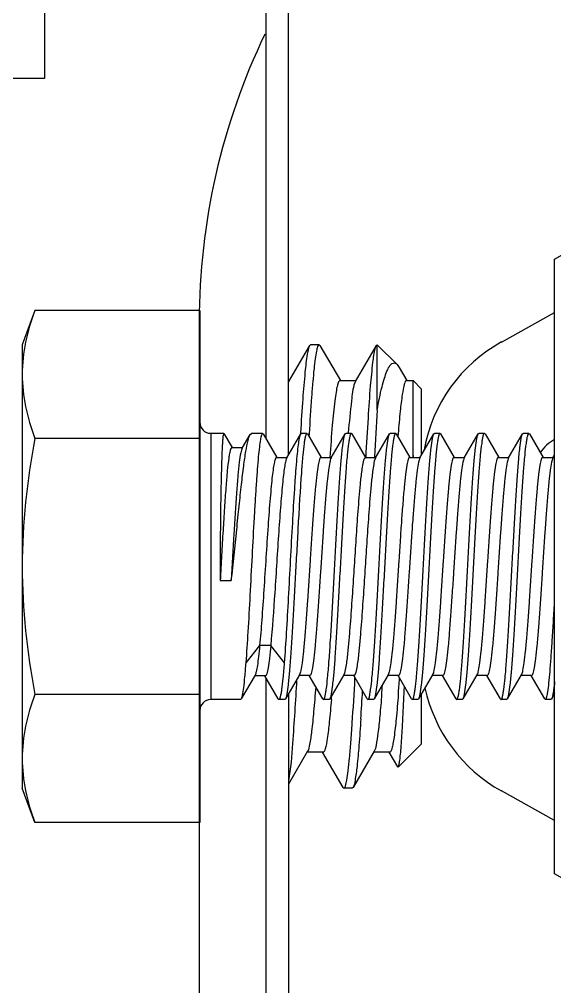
# Model space of a CAD drawing. Extents: x 1247970 to 1725648, y 860327 to 1277876.
# Drawn here: x 1334955.8 to 1335017.2, y 1196593.6 to 1196704.6 of the extents above; entities that cross this region are included whole.
import ezdxf

# ---------------------------------------------------------------- set-up
doc = ezdxf.new("R2010")
doc.units = 0
doc.header["$LTSCALE"] = 1000
doc.header["$MEASUREMENT"] = 0
doc.layers.get('0').update_dxf_attribs({"color": 254})
doc.layers.add('TK', color=4, linetype='Continuous')

# ---------------------------------------------------------------- blocks, each defined once
blk = doc.blocks.new('A$C63786A89')
at = {"linetype": 'Continuous'}
for p, q in [((1967.06, 4012.66), (1967.06, 4087.14)), ((1969.61, 4010.84), (1969.61, 4084.6)), ((2000.15, 4033.33), (2061.23, 4068.6)), ((1941.61, 4066.78), (1941.61, 4054.06)), ((1941.61, 4054.06), (1926.34, 4054.06)), ((2000.15, 3962.79), (2000.15, 4033.33)), ((1940.5, 4027.45), (1939.06, 4023.51)), ((1959.43, 4027.45), (1940.5, 4027.45)), ((1959.43, 4027.45), (1959.43, 3968.67)), ((1994.06, 4023.82), (2000.15, 4027.2)), ((1959.37, 4026.08), (1959.37, 3927.5)), ((1939.06, 4023.51), (1939.06, 3972.61)), ((1969.65, 4019.29), (1972.05, 4023.43)), ((1972.05, 4023.43), (1972.15, 4023.51)), ((1973.11, 4023.51), (1972.15, 4023.51)), ((1973.11, 4023.51), (1972.15, 4023.51)), ((1973.11, 4023.51), (1973.09, 4023.51)), ((1973.21, 4023.43), (1973.11, 4023.51)), ((1973.21, 4023.43), (1975.56, 4019.39)), ((1977.29, 4019.29), (1979.69, 4023.43)), ((1979.69, 4023.43), (1979.79, 4023.51)), ((1979.79, 4016.04), (1979.79, 4023.51)), ((1982.06, 4021.24), (1979.79, 4023.51)), ((1982.06, 4021.24), (1982.32, 4020.88)), ((1982.32, 4020.88), (1983.18, 4019.42)), ((1969.61, 4019.39), (1969.71, 4019.39)), ((1969.65, 4019.29), (1969.61, 4019.2)), ((1975.5, 4019.39), (1977.35, 4019.39)), ((1983.13, 4019.39), (1983.91, 4019.39)), ((1983.18, 4019.42), (1983.19, 4019.39)), ((1983.91, 4010.79), (1983.91, 4019.39)), ((1984.88, 4018.42), (1983.91, 4019.39)), ((1984.88, 4010.84), (1984.88, 4018.42)), ((1959.43, 4012.76), (1940.5, 4012.76)), ((1962.18, 4013.33), (1960.7, 4013.33)), ((1962.18, 4013.33), (1960.7, 4013.33)), ((1960.7, 4013.33), (1960.7, 3982.79)), ((1962.2, 4013.31), (1962.18, 4013.33)), ((1962.2, 4013.31), (1963.14, 4011.7)), ((1964.29, 4011.63), (1965.2, 4013.19)), ((1965.2, 4013.19), (1965.36, 4013.33)), ((1966.64, 4013.33), (1965.36, 4013.33)), ((1966.64, 4013.33), (1965.36, 4013.33)), ((1966.71, 4013.27), (1966.64, 4013.33)), ((1966.71, 4013.27), (1968.27, 4010.58)), ((1969.41, 4010.51), (1971.01, 4013.27)), ((1971.01, 4013.27), (1971.09, 4013.33)), ((1971.02, 4013.28), (1971.03, 4013.34)), ((1971.03, 4013.34), (1971.03, 4013.41)), ((1971.73, 4013.33), (1971.09, 4013.33)), ((1971.73, 4013.33), (1971.09, 4013.33)), ((1971.8, 4013.27), (1971.73, 4013.33)), ((1971.8, 4013.27), (1973.36, 4010.58)), ((1971.98, 4013.27), (1971.96, 4013.02)), ((1974.5, 4010.51), (1976.1, 4013.27)), ((1976.1, 4013.27), (1976.18, 4013.33)), ((1976.82, 4013.33), (1976.18, 4013.33)), ((1976.82, 4013.33), (1976.18, 4013.33)), ((1976.47, 4013.38), (1976.47, 4013.33)), ((1976.89, 4013.27), (1976.82, 4013.33)), ((1976.89, 4013.27), (1978.45, 4010.58)), ((1979.59, 4010.51), (1981.19, 4013.27)), ((1981.19, 4013.27), (1981.27, 4013.33)), ((1981.91, 4013.33), (1981.27, 4013.33)), ((1981.91, 4013.33), (1981.27, 4013.33)), ((1981.98, 4013.27), (1981.91, 4013.33)), ((1981.98, 4013.27), (1983.54, 4010.58)), ((1982.19, 4013.31), (1982.17, 4013)), ((1984.68, 4010.51), (1986.28, 4013.27)), ((1986.28, 4013.27), (1986.36, 4013.33)), ((1987, 4013.33), (1986.36, 4013.33)), ((1987, 4013.33), (1986.36, 4013.33)), ((1987.07, 4013.27), (1987, 4013.33)), ((1987.07, 4013.27), (1988.63, 4010.58)), ((1989.77, 4010.51), (1991.38, 4013.27)), ((1991.38, 4013.27), (1991.45, 4013.33)), ((1992.09, 4013.33), (1991.45, 4013.33)), ((1992.09, 4013.33), (1991.45, 4013.33)), ((1992.16, 4013.27), (1992.09, 4013.33)), ((1992.16, 4013.27), (1993.73, 4010.58)), ((1994.86, 4010.51), (1996.47, 4013.27)), ((1996.47, 4013.27), (1996.54, 4013.33)), ((1997.18, 4013.33), (1996.54, 4013.33)), ((1997.18, 4013.33), (1996.54, 4013.33)), ((1997.25, 4013.27), (1997.18, 4013.33)), ((1997.25, 4013.27), (1998.82, 4010.58)), ((1963.1, 4011.7), (1964.33, 4011.7)), ((1968.23, 4010.58), (1969.46, 4010.58)), ((1973.32, 4010.58), (1974.55, 4010.58)), ((1978.41, 4010.58), (1979.64, 4010.58)), ((1978.5, 4010.55), (1978.51, 4010.62)), ((1979.46, 4010.64), (1979.46, 4010.56)), ((1983.5, 4010.58), (1984.73, 4010.58)), ((1983.91, 4010.79), (1983.9, 4010.6)), ((1983.9, 4010.58), (1983.91, 4010.79)), ((1988.59, 4010.58), (1989.82, 4010.58)), ((1993.68, 4010.58), (1994.91, 4010.58)), ((1998.77, 4010.58), (2000, 4010.58)), ((1999.95, 4010.51), (2000.15, 4010.84)), ((1961.78, 3996.44), (1963.05, 3996.44)), ((1966.3, 3988.99), (1964.71, 3987)), ((1967.57, 3988.99), (1966.3, 3988.99)), ((1969.16, 3987), (1967.57, 3988.99)), ((1965.77, 3985.58), (1964.18, 3982.85)), ((1966.95, 3985.5), (1965.72, 3985.5)), ((1968.44, 3982.87), (1966.9, 3985.5)), ((1967.06, 3936.98), (1967.06, 3985.23)), ((1970.86, 3985.62), (1969.25, 3982.85)), ((1972.05, 3985.54), (1970.82, 3985.54)), ((1973.56, 3982.85), (1972, 3985.54)), ((1975.95, 3985.62), (1974.34, 3982.85)), ((1977.14, 3985.54), (1975.91, 3985.54)), ((1978.65, 3982.85), (1977.09, 3985.54)), ((1981.04, 3985.62), (1979.43, 3982.85)), ((1982.23, 3985.54), (1981, 3985.54)), ((1983.74, 3982.85), (1982.18, 3985.54)), ((1986.13, 3985.62), (1984.53, 3982.85)), ((1987.32, 3985.54), (1986.09, 3985.54)), ((1988.83, 3982.85), (1987.27, 3985.54)), ((1991.22, 3985.62), (1989.62, 3982.85)), ((1992.41, 3985.54), (1991.18, 3985.54)), ((1993.92, 3982.85), (1992.36, 3985.54)), ((1996.32, 3985.62), (1994.71, 3982.85)), ((1997.5, 3985.54), (1996.27, 3985.54)), ((1999.01, 3982.85), (1997.45, 3985.54)), ((1959.43, 3983.37), (1940.5, 3983.37)), ((1964.11, 3982.79), (1960.7, 3982.79)), ((1964.11, 3982.79), (1960.7, 3982.79)), ((1964.18, 3982.85), (1964.11, 3982.79)), ((1968.44, 3982.87), (1968.52, 3982.79)), ((1969.18, 3982.79), (1968.52, 3982.79)), ((1969.18, 3982.79), (1968.52, 3982.79)), ((1969.25, 3982.85), (1969.18, 3982.79)), ((1969.61, 3983.46), (1969.61, 3911.53)), ((1973.56, 3982.85), (1973.63, 3982.79)), ((1974.27, 3982.79), (1973.63, 3982.79)), ((1974.27, 3982.79), (1973.63, 3982.79)), ((1974.34, 3982.85), (1974.27, 3982.79)), ((1978.65, 3982.85), (1978.72, 3982.79)), ((1979.36, 3982.79), (1978.72, 3982.79)), ((1979.36, 3982.79), (1978.72, 3982.79)), ((1979.43, 3982.85), (1979.36, 3982.79)), ((1983.74, 3982.85), (1983.81, 3982.79)), ((1984.45, 3982.79), (1983.81, 3982.79)), ((1984.45, 3982.79), (1983.81, 3982.79)), ((1984.53, 3982.85), (1984.45, 3982.79)), ((1984.88, 3977.7), (1984.88, 3983.46)), ((1988.83, 3982.85), (1988.89, 3982.79)), ((1988.89, 3982.79), (1988.9, 3982.79)), ((1989.54, 3982.79), (1988.9, 3982.79)), ((1989.54, 3982.79), (1988.9, 3982.79)), ((1989.62, 3982.85), (1989.54, 3982.79)), ((1993.92, 3982.85), (1993.99, 3982.79)), ((1994.63, 3982.79), (1993.99, 3982.79)), ((1994.63, 3982.79), (1993.99, 3982.79)), ((1994.71, 3982.85), (1994.63, 3982.79)), ((1999.01, 3982.85), (1999.08, 3982.79)), ((1999.72, 3982.79), (1999.08, 3982.79)), ((1999.72, 3982.79), (1999.08, 3982.79)), ((1999.8, 3982.85), (1999.72, 3982.79)), ((2000.15, 3983.46), (1999.8, 3982.85)), ((1984.88, 3977.7), (1982.21, 3975.03)), ((1971.8, 3976.84), (1969.61, 3973.07)), ((1973.59, 3976.73), (1971.74, 3976.73)), ((1975.87, 3972.7), (1973.53, 3976.73)), ((1979.43, 3976.84), (1977.03, 3972.7)), ((1981.22, 3976.73), (1979.37, 3976.73)), ((1982.14, 3975.06), (1981.16, 3976.73)), ((1982.14, 3975.06), (1982.21, 3975.03)), ((1940.5, 3968.67), (1939.06, 3972.61)), ((1975.87, 3972.7), (1975.97, 3972.61)), ((1976.93, 3972.61), (1975.97, 3972.61)), ((1976.93, 3972.61), (1975.97, 3972.61)), ((1975.97, 3972.61), (1975.98, 3972.61)), ((1977.03, 3972.7), (1976.93, 3972.61)), ((2000.15, 3968.92), (1994.06, 3972.3)), ((1959.43, 3968.67), (1940.5, 3968.67)), ((2061.23, 3927.53), (2000.15, 3962.79))]:
    blk.add_line(p, q, dxfattribs=at)
for centre, radius, start, end in [((2035.77, 4026.08), 76.4, 154.351, 180), ((2002.69, 4008.24), 17.82, 119, 169.6549), ((2385.92, 3988.89), 407.04, 176.1755, 176.9362), ((1960.7, 4014.61), 1.27, 180, 270), ((1966.64, 4013.29), 0.0434, 90.0331, 100.3601), ((1971.73, 4013.29), 0.0435, 90.0373, 100.7759), ((1976.82, 4013.29), 0.0435, 90.0386, 100.9047), ((1981.91, 4013.29), 0.0435, 90.037, 100.7443), ((1987, 4013.29), 0.0435, 90.0386, 100.9011), ((1992.09, 4013.29), 0.0435, 90.0368, 100.7312), ((1997.18, 4013.29), 0.0435, 90.0385, 100.8952), ((2002.69, 4008.24), 5.09, 120.1102, 145.6732), ((1724.5, 4003.55), 258.5, 355.5272, 355.9302), ((1554.43, 4008.15), 424.38, 356.2732, 356.7079), ((1743.77, 4001.94), 237.26, 355.5183, 355.7679), ((1472.85, 4006), 510.52, 357.3791, 357.5578), ((2002.69, 3987.88), 17.82, 192.1061, 241), ((1960.7, 3981.52), 1.27, 90, 180), ((1968.52, 3982.84), 0.0493, 270.0053, 275.8146), ((1973.63, 3982.83), 0.0435, 270.0396, 280.9957), ((1785.58, 3998.21), 189.57, 355.3344, 355.4613), ((1978.72, 3982.83), 0.0435, 270.0406, 281.0887), ((1983.81, 3982.83), 0.0435, 270.0397, 281.0086), ((1993.99, 3982.83), 0.0435, 270.0398, 281.0109), ((1999.08, 3982.83), 0.0435, 270.0399, 281.0259)]:
    blk.add_arc(centre, radius, start, end, dxfattribs=at)
for points, knots in [([(1940.5, 4027.45), (1940.06, 4026.26), (1939.34, 4023.85), (1939.06, 4021.34), (1939.06, 4020.1)], [0, 0, 0, 0, 0.506411, 1, 1, 1, 1]), ([(1971.03, 4013.41), (1971.11, 4014.71), (1971.25, 4017.03), (1971.5, 4020.03), (1971.7, 4021.96), (1971.9, 4022.98), (1971.99, 4023.32), (1972.05, 4023.43)], [0, 0, 0, 0, 0.387408, 0.691019, 0.897768, 0.962114, 1, 1, 1, 1]), ([(1973.09, 4023.51), (1973.01, 4023.49), (1972.91, 4023.19), (1972.79, 4022.69), (1972.66, 4021.81), (1972.52, 4020.65), (1972.38, 4019.18), (1972.19, 4016.69), (1972.06, 4014.69), (1971.98, 4013.27)], [0, 0, 0, 0, 0.023662, 0.077002, 0.161182, 0.275478, 0.418505, 0.588461, 1, 1, 1, 1]), ([(1978.51, 4010.62), (1978.59, 4012.12), (1978.75, 4014.84), (1978.99, 4018.46), (1979.25, 4021.12), (1979.43, 4022.56), (1979.56, 4023.08)], [0, 0, 0, 0, 0.35893, 0.653729, 0.87067, 1, 1, 1, 1]), ([(1979.56, 4023.08), (1979.57, 4023.12), (1979.61, 4023.24), (1979.64, 4023.35), (1979.69, 4023.43)], [0, 0, 0, 0, 0.313274, 1, 1, 1, 1]), ([(1979.79, 4016.04), (1979.95, 4016.92), (1980.19, 4018.14), (1980.59, 4019.61), (1980.86, 4020.4), (1981.13, 4020.97), (1981.41, 4021.34), (1981.79, 4021.47), (1981.98, 4021.32), (1982.06, 4021.24)], [0, 0, 0, 0, 0.427992, 0.594856, 0.7284, 0.828419, 0.897175, 0.945336, 1, 1, 1, 1]), ([(1939.06, 4020.1), (1939.06, 4018.87), (1939.34, 4016.36), (1940.06, 4013.95), (1940.5, 4012.76)], [0, 0, 0, 0, 0.493589, 1, 1, 1, 1]), ([(1975.5, 4019.39), (1975.43, 4019.39), (1975.3, 4019.14), (1975.19, 4018.73), (1975.04, 4017.98), (1974.84, 4016.49), (1974.6, 4013.99), (1974.44, 4011.84), (1974.35, 4010.62)], [0, 0, 0, 0, 0.023075, 0.075089, 0.158336, 0.272261, 0.586084, 1, 1, 1, 1]), ([(1977.2, 4019.09), (1976.98, 4018.45), (1976.77, 4016.52), (1976.57, 4014.62), (1976.47, 4013.38)], [0, 0, 0, 0, 0.353033, 1, 1, 1, 1]), ([(1983.13, 4019.39), (1983.08, 4019.39), (1982.97, 4019.23), (1982.82, 4018.73), (1982.61, 4017.56), (1982.4, 4015.68), (1982.26, 4014.17), (1982.19, 4013.31)], [0, 0, 0, 0, 0.024857, 0.076574, 0.270492, 0.581869, 1, 1, 1, 1]), ([(1962.18, 4013.33), (1962.15, 4013.32), (1962.13, 4013.16), (1962.08, 4012.93), (1962.05, 4012.49), (1962.01, 4011.92), (1961.97, 4011.19), (1961.94, 4010.32), (1961.91, 4009.32), (1961.87, 4007.74), (1961.82, 4005.54), (1961.79, 4002.67), (1961.77, 3999.6), (1961.77, 3997.5), (1961.78, 3996.44)], [0, 0, 0, 0, 0.006277, 0.021923, 0.047061, 0.081471, 0.124793, 0.17657, 0.236243, 0.303168, 0.455809, 0.627887, 0.811933, 1, 1, 1, 1]), ([(1962.18, 4013.33), (1962.18, 4013.33), (1962.18, 4013.33), (1962.18, 4013.33), (1962.18, 4013.33)], [0, 0, 0, 0, 0.495092, 1, 1, 1, 1]), ([(1963.05, 3996.44), (1963.27, 3998.38), (1963.56, 4001.23), (1963.94, 4004.91), (1964.2, 4007.36), (1964.45, 4009.46), (1964.68, 4011.15), (1964.92, 4012.34), (1965.08, 4012.99), (1965.2, 4013.19)], [0, 0, 0, 0, 0.346094, 0.50857, 0.65594, 0.782806, 0.884568, 0.957661, 1, 1, 1, 1]), ([(1966.63, 4013.33), (1966.6, 4013.33), (1966.55, 4013.26), (1966.46, 4013.03), (1966.36, 4012.52), (1966.25, 4011.69), (1966.13, 4010.55), (1966.02, 4009.15), (1965.9, 4007.5), (1965.78, 4005.64), (1965.62, 4002.88), (1965.42, 3999.23), (1965.19, 3994.86), (1964.97, 3990.77), (1964.8, 3988.18), (1964.71, 3987)], [0, 0, 0, 0, 0.003023, 0.008655, 0.02883, 0.060884, 0.10423, 0.157961, 0.220923, 0.291749, 0.368894, 0.535298, 0.705669, 0.865188, 1, 1, 1, 1]), ([(1969.16, 3987), (1969.25, 3988.14), (1969.41, 3990.62), (1969.63, 3994.56), (1969.85, 3998.78), (1970.08, 4002.94), (1970.27, 4006.21), (1970.43, 4008.55), (1970.54, 4010.01), (1970.65, 4011.22), (1970.76, 4012.16), (1970.87, 4012.81), (1970.95, 4013.16), (1971.01, 4013.27)], [0, 0, 0, 0, 0.130118, 0.283774, 0.448524, 0.611007, 0.75805, 0.821983, 0.877746, 0.924216, 0.960473, 0.985838, 1, 1, 1, 1]), ([(1971.72, 4013.33), (1971.68, 4013.32), (1971.61, 4013.21), (1971.55, 4012.99), (1971.47, 4012.63), (1971.36, 4011.9), (1971.23, 4010.68), (1971.09, 4008.89), (1970.94, 4006.71), (1970.79, 4004.22), (1970.64, 4001.51), (1970.49, 3998.67), (1970.33, 3995.82), (1970.18, 3993.04), (1970.03, 3990.44), (1969.88, 3988.12), (1969.73, 3986.15), (1969.59, 3984.62), (1969.46, 3983.63), (1969.35, 3983.1), (1969.29, 3982.92), (1969.25, 3982.85)], [0, 0, 0, 0, 0.003704, 0.011323, 0.023191, 0.03929, 0.083673, 0.142993, 0.215158, 0.297591, 0.387338, 0.481186, 0.575764, 0.667671, 0.753614, 0.830513, 0.895616, 0.946611, 0.98173, 0.992985, 1, 1, 1, 1]), ([(1973.64, 3982.79), (1973.68, 3982.8), (1973.75, 3982.92), (1973.81, 3983.13), (1973.88, 3983.5), (1973.99, 3984.22), (1974.12, 3985.44), (1974.27, 3987.23), (1974.42, 3989.41), (1974.57, 3991.9), (1974.72, 3994.61), (1974.87, 3997.45), (1975.02, 4000.31), (1975.18, 4003.08), (1975.33, 4005.68), (1975.48, 4008), (1975.62, 4009.97), (1975.77, 4011.5), (1975.9, 4012.49), (1976.01, 4013.03), (1976.07, 4013.21), (1976.1, 4013.27)], [0, 0, 0, 0, 0.003711, 0.011336, 0.02321, 0.039312, 0.083698, 0.143015, 0.215173, 0.297594, 0.387327, 0.481159, 0.575721, 0.667617, 0.753551, 0.830448, 0.895556, 0.946563, 0.981704, 0.992971, 1, 1, 1, 1]), ([(1976.81, 4013.33), (1976.77, 4013.32), (1976.7, 4013.21), (1976.64, 4012.99), (1976.56, 4012.63), (1976.46, 4011.9), (1976.32, 4010.68), (1976.18, 4008.89), (1976.03, 4006.71), (1975.88, 4004.22), (1975.73, 4001.51), (1975.58, 3998.67), (1975.42, 3995.82), (1975.27, 3993.04), (1975.12, 3990.44), (1974.97, 3988.12), (1974.83, 3986.15), (1974.68, 3984.62), (1974.55, 3983.63), (1974.44, 3983.1), (1974.38, 3982.92), (1974.34, 3982.85)], [0, 0, 0, 0, 0.003708, 0.011332, 0.023206, 0.03931, 0.083702, 0.143027, 0.215196, 0.297632, 0.387379, 0.481219, 0.575788, 0.66769, 0.753628, 0.830521, 0.895618, 0.946611, 0.98173, 0.992985, 1, 1, 1, 1]), ([(1978.73, 3982.79), (1978.77, 3982.8), (1978.84, 3982.92), (1978.9, 3983.13), (1978.97, 3983.5), (1979.08, 3984.22), (1979.21, 3985.44), (1979.36, 3987.23), (1979.51, 3989.41), (1979.66, 3991.9), (1979.81, 3994.61), (1979.96, 3997.45), (1980.11, 4000.31), (1980.27, 4003.08), (1980.42, 4005.68), (1980.57, 4008), (1980.71, 4009.97), (1980.86, 4011.5), (1980.99, 4012.49), (1981.1, 4013.03), (1981.16, 4013.21), (1981.19, 4013.27)], [0, 0, 0, 0, 0.003714, 0.011343, 0.023221, 0.039327, 0.08372, 0.14304, 0.215198, 0.297619, 0.387351, 0.481178, 0.575732, 0.667622, 0.753555, 0.83045, 0.895556, 0.946562, 0.981703, 0.992971, 1, 1, 1, 1]), ([(1981.9, 4013.33), (1981.86, 4013.32), (1981.79, 4013.21), (1981.73, 4012.99), (1981.66, 4012.63), (1981.55, 4011.9), (1981.42, 4010.68), (1981.27, 4008.89), (1981.12, 4006.71), (1980.97, 4004.22), (1980.82, 4001.51), (1980.67, 3998.68), (1980.51, 3995.82), (1980.36, 3993.04), (1980.21, 3990.44), (1980.06, 3988.12), (1979.92, 3986.15), (1979.77, 3984.62), (1979.64, 3983.63), (1979.53, 3983.1), (1979.47, 3982.92), (1979.43, 3982.85)], [0, 0, 0, 0, 0.003703, 0.011321, 0.023188, 0.039286, 0.083667, 0.142986, 0.21515, 0.297581, 0.387329, 0.481177, 0.575755, 0.667664, 0.753609, 0.83051, 0.895615, 0.94661, 0.98173, 0.992984, 1, 1, 1, 1]), ([(1983.82, 3982.79), (1983.86, 3982.8), (1983.93, 3982.92), (1983.99, 3983.13), (1984.06, 3983.5), (1984.17, 3984.22), (1984.3, 3985.44), (1984.45, 3987.23), (1984.6, 3989.41), (1984.75, 3991.9), (1984.9, 3994.61), (1985.05, 3997.45), (1985.21, 4000.31), (1985.36, 4003.08), (1985.51, 4005.68), (1985.66, 4008), (1985.8, 4009.97), (1985.95, 4011.5), (1986.08, 4012.49), (1986.19, 4013.03), (1986.25, 4013.21), (1986.28, 4013.27)], [0, 0, 0, 0, 0.003711, 0.011337, 0.023212, 0.039314, 0.0837, 0.143018, 0.215176, 0.297599, 0.387332, 0.481164, 0.575726, 0.667621, 0.753554, 0.830449, 0.895556, 0.946563, 0.981704, 0.992971, 1, 1, 1, 1]), ([(1986.99, 4013.33), (1986.95, 4013.32), (1986.88, 4013.21), (1986.82, 4012.99), (1986.75, 4012.63), (1986.64, 4011.9), (1986.51, 4010.68), (1986.36, 4008.89), (1986.21, 4006.71), (1986.06, 4004.22), (1985.91, 4001.51), (1985.76, 3998.67), (1985.61, 3995.82), (1985.45, 3993.04), (1985.3, 3990.44), (1985.15, 3988.12), (1985.01, 3986.15), (1984.86, 3984.62), (1984.73, 3983.63), (1984.62, 3983.1), (1984.56, 3982.92), (1984.53, 3982.85)], [0, 0, 0, 0, 0.003708, 0.011332, 0.023206, 0.039309, 0.083701, 0.143026, 0.215196, 0.297631, 0.387378, 0.481219, 0.575788, 0.66769, 0.753628, 0.830521, 0.895618, 0.94661, 0.98173, 0.992985, 1, 1, 1, 1]), ([(1988.9, 3982.79), (1988.94, 3982.79), (1989.01, 3982.9), (1989.07, 3983.1), (1989.15, 3983.46), (1989.26, 3984.17), (1989.39, 3985.37), (1989.54, 3987.15), (1989.69, 3989.32), (1989.84, 3991.81), (1989.99, 3994.53), (1990.14, 3997.37), (1990.29, 4000.24), (1990.44, 4003.03), (1990.59, 4005.64), (1990.75, 4007.97), (1990.89, 4009.95), (1991.04, 4011.49), (1991.17, 4012.49), (1991.28, 4013.02), (1991.34, 4013.21), (1991.38, 4013.27)], [0, 0, 0, 0, 0.003386, 0.010605, 0.022094, 0.037845, 0.081651, 0.140562, 0.21249, 0.294853, 0.384679, 0.47873, 0.573605, 0.66588, 0.752224, 0.829521, 0.894986, 0.946281, 0.981617, 0.992941, 1, 1, 1, 1]), ([(1992.08, 4013.33), (1992.04, 4013.32), (1991.97, 4013.21), (1991.91, 4012.99), (1991.84, 4012.63), (1991.73, 4011.9), (1991.6, 4010.68), (1991.45, 4008.89), (1991.3, 4006.71), (1991.15, 4004.22), (1991, 4001.51), (1990.85, 3998.68), (1990.7, 3995.82), (1990.54, 3993.04), (1990.39, 3990.44), (1990.24, 3988.12), (1990.1, 3986.15), (1989.95, 3984.62), (1989.82, 3983.63), (1989.71, 3983.1), (1989.65, 3982.92), (1989.62, 3982.85)], [0, 0, 0, 0, 0.003703, 0.01132, 0.023187, 0.039284, 0.083664, 0.142983, 0.215146, 0.297577, 0.387325, 0.481173, 0.575752, 0.667661, 0.753607, 0.830509, 0.895614, 0.946609, 0.98173, 0.992984, 1, 1, 1, 1]), ([(1994, 3982.79), (1994.04, 3982.8), (1994.11, 3982.92), (1994.17, 3983.13), (1994.25, 3983.5), (1994.36, 3984.22), (1994.49, 3985.44), (1994.63, 3987.23), (1994.78, 3989.41), (1994.93, 3991.9), (1995.08, 3994.61), (1995.23, 3997.45), (1995.39, 4000.31), (1995.54, 4003.08), (1995.69, 4005.68), (1995.84, 4008), (1995.99, 4009.97), (1996.13, 4011.5), (1996.26, 4012.49), (1996.37, 4013.03), (1996.43, 4013.21), (1996.47, 4013.27)], [0, 0, 0, 0, 0.003711, 0.011337, 0.023212, 0.039315, 0.083701, 0.143019, 0.215177, 0.2976, 0.387333, 0.481165, 0.575727, 0.667621, 0.753554, 0.830449, 0.895556, 0.946563, 0.981704, 0.992971, 1, 1, 1, 1]), ([(1997.17, 4013.33), (1997.13, 4013.32), (1997.07, 4013.21), (1997, 4012.99), (1996.93, 4012.63), (1996.82, 4011.9), (1996.69, 4010.68), (1996.54, 4008.89), (1996.39, 4006.71), (1996.24, 4004.22), (1996.09, 4001.51), (1995.94, 3998.67), (1995.79, 3995.82), (1995.63, 3993.04), (1995.48, 3990.44), (1995.33, 3988.12), (1995.19, 3986.15), (1995.04, 3984.62), (1994.91, 3983.63), (1994.8, 3983.1), (1994.74, 3982.92), (1994.71, 3982.85)], [0, 0, 0, 0, 0.003708, 0.011331, 0.023205, 0.039308, 0.083699, 0.143025, 0.215195, 0.297631, 0.387378, 0.481219, 0.575789, 0.667691, 0.753629, 0.830521, 0.895618, 0.946611, 0.981731, 0.992985, 1, 1, 1, 1]), ([(1963.1, 4011.7), (1963.06, 4011.7), (1962.98, 4011.58), (1962.91, 4011.35), (1962.83, 4010.97), (1962.71, 4010.19), (1962.56, 4008.89), (1962.41, 4006.99), (1962.25, 4004.7), (1962.09, 4002.11), (1961.93, 3999.33), (1961.83, 3997.42), (1961.78, 3996.44)], [0, 0, 0, 0, 0.007534, 0.023454, 0.048663, 0.083048, 0.177833, 0.303692, 0.455223, 0.626216, 0.810017, 1, 1, 1, 1]), ([(1964.29, 4011.63), (1964.25, 4011.56), (1964.19, 4011.38), (1964.07, 4010.85), (1963.94, 4009.88), (1963.79, 4008.38), (1963.64, 4006.49), (1963.49, 4004.26), (1963.29, 4000.88), (1963.15, 3998.25), (1963.05, 3996.44)], [0, 0, 0, 0, 0.014497, 0.037247, 0.107063, 0.207049, 0.333333, 0.481179, 0.645288, 1, 1, 1, 1]), ([(1968.23, 4010.58), (1968.17, 4010.58), (1968.06, 4010.34), (1967.97, 4009.97), (1967.85, 4009.27), (1967.73, 4008.36), (1967.62, 4007.21), (1967.45, 4005.3), (1967.25, 4002.57), (1967.02, 3999.06), (1966.79, 3995.47), (1966.56, 3992.1), (1966.39, 3989.96), (1966.3, 3988.99)], [0, 0, 0, 0, 0.008447, 0.028211, 0.059849, 0.102845, 0.156318, 0.219121, 0.36706, 0.533759, 0.704628, 0.864703, 1, 1, 1, 1]), ([(1969.41, 4010.51), (1969.35, 4010.41), (1969.27, 4010.11), (1969.16, 4009.55), (1969.05, 4008.75), (1968.89, 4007.28), (1968.7, 4005.03), (1968.48, 4001.95), (1968.26, 3998.56), (1967.98, 3994.2), (1967.76, 3991.01), (1967.57, 3988.99)], [0, 0, 0, 0, 0.015824, 0.042527, 0.079816, 0.127025, 0.247356, 0.394063, 0.555499, 0.718817, 1, 1, 1, 1]), ([(1973.32, 4010.58), (1973.29, 4010.58), (1973.21, 4010.5), (1973.11, 4010.21), (1972.98, 4009.56), (1972.84, 4008.49), (1972.69, 4007.05), (1972.54, 4005.29), (1972.39, 4003.27), (1972.24, 4001.06), (1972.04, 3997.98), (1971.84, 3994.92), (1971.64, 3991.99), (1971.49, 3990.07), (1971.34, 3988.44), (1971.2, 3987.14), (1971.05, 3986.24), (1970.95, 3985.76), (1970.86, 3985.62)], [0, 0, 0, 0, 0.003779, 0.011114, 0.038197, 0.081557, 0.139812, 0.210943, 0.29244, 0.38141, 0.474689, 0.66085, 0.747103, 0.824649, 0.89074, 0.943055, 0.979813, 1, 1, 1, 1]), ([(1974.5, 4010.51), (1974.42, 4010.36), (1974.32, 4009.88), (1974.17, 4008.98), (1974.02, 4007.69), (1973.87, 4006.05), (1973.73, 4004.13), (1973.52, 4001.2), (1973.32, 3998.14), (1973.12, 3995.06), (1972.97, 3992.85), (1972.82, 3990.83), (1972.67, 3989.07), (1972.53, 3987.63), (1972.39, 3986.56), (1972.25, 3985.91), (1972.15, 3985.62), (1972.08, 3985.54), (1972.05, 3985.54)], [0, 0, 0, 0, 0.020221, 0.057009, 0.109346, 0.175452, 0.253005, 0.33926, 0.525406, 0.618671, 0.707626, 0.789106, 0.860222, 0.918463, 0.961813, 0.988889, 0.996221, 1, 1, 1, 1]), ([(1978.41, 4010.58), (1978.23, 4010.4), (1978.11, 4009.85), (1978.02, 4009.09), (1977.9, 4008.3), (1977.8, 4007.26), (1977.69, 4005.96), (1977.56, 4004.39), (1977.45, 4002.82), (1977.31, 4000.73), (1977.14, 3998.12), (1976.97, 3995.5), (1976.83, 3993.41), (1976.72, 3991.84), (1976.6, 3990.28), (1976.48, 3988.97), (1976.38, 3987.93), (1976.28, 3987.15), (1976.17, 3986.38), (1976.07, 3985.85), (1975.95, 3985.62)], [0, 0, 0, 0, 0.030768, 0.062218, 0.093344, 0.124643, 0.187198, 0.249714, 0.31225, 0.374778, 0.499837, 0.624896, 0.687425, 0.749956, 0.812483, 0.875017, 0.906295, 0.937525, 0.968815, 1, 1, 1, 1]), ([(1979.59, 4010.51), (1979.47, 4010.27), (1979.38, 4009.75), (1979.26, 4008.97), (1979.17, 4008.19), (1979.06, 4007.15), (1978.95, 4005.85), (1978.83, 4004.28), (1978.72, 4002.71), (1978.57, 4000.62), (1978.41, 3998.01), (1978.24, 3995.39), (1978.09, 3993.3), (1977.98, 3991.73), (1977.86, 3990.17), (1977.74, 3988.86), (1977.64, 3987.82), (1977.53, 3987.04), (1977.43, 3986.28), (1977.32, 3985.72), (1977.14, 3985.54)], [0, 0, 0, 0, 0.031186, 0.062475, 0.093704, 0.124983, 0.187517, 0.250043, 0.312574, 0.375103, 0.500161, 0.62522, 0.687747, 0.750283, 0.812799, 0.875353, 0.906651, 0.937778, 0.969229, 1, 1, 1, 1]), ([(1983.5, 4010.58), (1983.47, 4010.58), (1983.39, 4010.5), (1983.29, 4010.21), (1983.16, 4009.56), (1983.02, 4008.49), (1982.87, 4007.05), (1982.72, 4005.29), (1982.57, 4003.27), (1982.42, 4001.06), (1982.22, 3997.98), (1982.03, 3994.92), (1981.82, 3991.99), (1981.67, 3990.07), (1981.52, 3988.44), (1981.38, 3987.14), (1981.23, 3986.24), (1981.13, 3985.76), (1981.04, 3985.62)], [0, 0, 0, 0, 0.003779, 0.011113, 0.038196, 0.081556, 0.139811, 0.210942, 0.292439, 0.38141, 0.474689, 0.66085, 0.747103, 0.824649, 0.89074, 0.943055, 0.979813, 1, 1, 1, 1]), ([(1984.68, 4010.51), (1984.6, 4010.36), (1984.5, 4009.88), (1984.35, 4008.98), (1984.21, 4007.69), (1984.06, 4006.05), (1983.91, 4004.13), (1983.7, 4001.2), (1983.51, 3998.14), (1983.3, 3995.06), (1983.15, 3992.85), (1983, 3990.83), (1982.86, 3989.07), (1982.71, 3987.63), (1982.57, 3986.56), (1982.43, 3985.91), (1982.33, 3985.62), (1982.26, 3985.54), (1982.23, 3985.54)], [0, 0, 0, 0, 0.020221, 0.057009, 0.109346, 0.175452, 0.253005, 0.33926, 0.525406, 0.618671, 0.707625, 0.789106, 0.860221, 0.918463, 0.961812, 0.988889, 0.996221, 1, 1, 1, 1]), ([(1988.59, 4010.58), (1988.56, 4010.58), (1988.48, 4010.5), (1988.38, 4010.21), (1988.25, 4009.56), (1988.11, 4008.49), (1987.96, 4007.05), (1987.81, 4005.29), (1987.66, 4003.27), (1987.51, 4001.06), (1987.31, 3997.98), (1987.12, 3994.92), (1986.91, 3991.99), (1986.76, 3990.07), (1986.61, 3988.44), (1986.47, 3987.14), (1986.32, 3986.24), (1986.22, 3985.76), (1986.13, 3985.62)], [0, 0, 0, 0, 0.003779, 0.011113, 0.038196, 0.081555, 0.139809, 0.210939, 0.292435, 0.381405, 0.474683, 0.660843, 0.747096, 0.824643, 0.890735, 0.943051, 0.979811, 1, 1, 1, 1]), ([(1989.77, 4010.51), (1989.69, 4010.36), (1989.59, 4009.88), (1989.44, 4008.98), (1989.3, 4007.69), (1989.15, 4006.05), (1989, 4004.13), (1988.79, 4001.2), (1988.6, 3998.14), (1988.39, 3995.06), (1988.24, 3992.85), (1988.09, 3990.83), (1987.95, 3989.07), (1987.8, 3987.63), (1987.66, 3986.56), (1987.53, 3985.91), (1987.42, 3985.62), (1987.35, 3985.54), (1987.32, 3985.54)], [0, 0, 0, 0, 0.020221, 0.057008, 0.109345, 0.17545, 0.253003, 0.339257, 0.525401, 0.618666, 0.70762, 0.789101, 0.860217, 0.918459, 0.96181, 0.988888, 0.996221, 1, 1, 1, 1]), ([(1993.68, 4010.58), (1993.65, 4010.58), (1993.57, 4010.5), (1993.47, 4010.21), (1993.34, 4009.56), (1993.2, 4008.49), (1993.05, 4007.05), (1992.9, 4005.29), (1992.75, 4003.27), (1992.6, 4001.06), (1992.4, 3997.98), (1992.21, 3994.92), (1992, 3991.99), (1991.85, 3990.07), (1991.7, 3988.44), (1991.56, 3987.14), (1991.41, 3986.24), (1991.31, 3985.76), (1991.22, 3985.62)], [0, 0, 0, 0, 0.003779, 0.011114, 0.038196, 0.081556, 0.139811, 0.210942, 0.292439, 0.38141, 0.474688, 0.660849, 0.747103, 0.824649, 0.89074, 0.943055, 0.979813, 1, 1, 1, 1]), ([(1994.86, 4010.51), (1994.78, 4010.36), (1994.68, 4009.88), (1994.53, 4008.98), (1994.39, 4007.69), (1994.24, 4006.05), (1994.09, 4004.13), (1993.88, 4001.2), (1993.69, 3998.14), (1993.48, 3995.06), (1993.33, 3992.85), (1993.18, 3990.83), (1993.04, 3989.07), (1992.89, 3987.63), (1992.75, 3986.56), (1992.62, 3985.91), (1992.51, 3985.62), (1992.44, 3985.54), (1992.41, 3985.54)], [0, 0, 0, 0, 0.020221, 0.057009, 0.109346, 0.175452, 0.253005, 0.33926, 0.525406, 0.618671, 0.707625, 0.789106, 0.860221, 0.918463, 0.961812, 0.988889, 0.996222, 1, 1, 1, 1]), ([(1998.77, 4010.58), (1998.74, 4010.58), (1998.67, 4010.5), (1998.56, 4010.21), (1998.43, 4009.56), (1998.29, 4008.49), (1998.14, 4007.05), (1997.99, 4005.29), (1997.84, 4003.27), (1997.69, 4001.06), (1997.49, 3997.98), (1997.3, 3994.92), (1997.09, 3991.99), (1996.94, 3990.07), (1996.79, 3988.44), (1996.65, 3987.14), (1996.5, 3986.24), (1996.4, 3985.76), (1996.32, 3985.62)], [0, 0, 0, 0, 0.003779, 0.011114, 0.038197, 0.081556, 0.139811, 0.210942, 0.292439, 0.381409, 0.474688, 0.660849, 0.747103, 0.824649, 0.89074, 0.943055, 0.979813, 1, 1, 1, 1]), ([(1999.95, 4010.51), (1999.87, 4010.36), (1999.77, 4009.88), (1999.62, 4008.98), (1999.48, 4007.69), (1999.33, 4006.05), (1999.18, 4004.13), (1998.97, 4001.2), (1998.78, 3998.14), (1998.58, 3995.06), (1998.42, 3992.85), (1998.27, 3990.83), (1998.13, 3989.07), (1997.98, 3987.63), (1997.84, 3986.56), (1997.71, 3985.91), (1997.6, 3985.62), (1997.53, 3985.54), (1997.5, 3985.54)], [0, 0, 0, 0, 0.020221, 0.057009, 0.109346, 0.175452, 0.253005, 0.33926, 0.525406, 0.618671, 0.707625, 0.789106, 0.860221, 0.918463, 0.961812, 0.988888, 0.996222, 1, 1, 1, 1]), ([(1999.09, 3982.79), (1999.12, 3982.8), (1999.18, 3982.88), (1999.24, 3983.05), (1999.3, 3983.31), (1999.4, 3983.86), (1999.51, 3984.77), (1999.63, 3986.12), (1999.76, 3987.79), (1999.89, 3989.72), (2000.02, 3991.88), (2000.11, 3993.39), (2000.15, 3994.17)], [0, 0, 0, 0, 0.007976, 0.023399, 0.047119, 0.079188, 0.167777, 0.287121, 0.434165, 0.605074, 0.795358, 1, 1, 1, 1]), ([(1966.3, 3988.99), (1966.26, 3988.56), (1966.18, 3987.79), (1966.06, 3986.78), (1965.93, 3986.08), (1965.84, 3985.7), (1965.77, 3985.58)], [0, 0, 0, 0, 0.374921, 0.67078, 0.880329, 1, 1, 1, 1]), ([(1967.57, 3988.99), (1967.53, 3988.49), (1967.44, 3987.63), (1967.3, 3986.55), (1967.16, 3985.88), (1967.06, 3985.59), (1966.98, 3985.5), (1966.95, 3985.5)], [0, 0, 0, 0, 0.416821, 0.727006, 0.920674, 0.973077, 1, 1, 1, 1]), ([(1964.71, 3987), (1964.66, 3986.46), (1964.58, 3985.51), (1964.46, 3984.26), (1964.33, 3983.42), (1964.25, 3982.98), (1964.18, 3982.85)], [0, 0, 0, 0, 0.385426, 0.68535, 0.89169, 1, 1, 1, 1]), ([(1968.53, 3982.79), (1968.56, 3982.79), (1968.64, 3982.91), (1968.7, 3983.11), (1968.78, 3983.47), (1968.89, 3984.18), (1969.03, 3985.37), (1969.11, 3986.4), (1969.16, 3987)], [0, 0, 0, 0, 0.025999, 0.078741, 0.161216, 0.273457, 0.583864, 1, 1, 1, 1]), ([(1970.54, 3985.02), (1970.41, 3982.59), (1970.15, 3978.74), (1969.87, 3974.88), (1969.61, 3973.47)], [0, 0, 0, 0, 0.628544, 1, 1, 1, 1]), ([(1975.98, 3972.61), (1976.08, 3972.63), (1976.19, 3973.03), (1976.33, 3973.63), (1976.47, 3974.74), (1976.63, 3976.18), (1976.78, 3978.01), (1977, 3981.06), (1977.14, 3983.51), (1977.24, 3985.24)], [0, 0, 0, 0, 0.023099, 0.076921, 0.162181, 0.277789, 0.421938, 0.592279, 1, 1, 1, 1]), ([(2000.15, 3984.86), (2000.1, 3984.41), (2000.04, 3983.81), (1999.9, 3983.15), (1999.84, 3982.93), (1999.8, 3982.85)], [0, 0, 0, 0, 0.664814, 0.874197, 1, 1, 1, 1]), ([(1972.73, 3984.23), (1972.66, 3983.28), (1972.52, 3981.59), (1972.31, 3979.38), (1972.08, 3977.87), (1971.94, 3977.07), (1971.8, 3976.84)], [0, 0, 0, 0, 0.381754, 0.681975, 0.890091, 1, 1, 1, 1]), ([(1940.5, 3983.37), (1940.06, 3982.18), (1939.34, 3979.77), (1939.06, 3977.26), (1939.06, 3976.02)], [0, 0, 0, 0, 0.506411, 1, 1, 1, 1]), ([(1974.53, 3982.79), (1974.46, 3981.93), (1974.32, 3980.43), (1974.11, 3978.55), (1973.91, 3977.39), (1973.75, 3976.89), (1973.64, 3976.73), (1973.59, 3976.73)], [0, 0, 0, 0, 0.418158, 0.729515, 0.923411, 0.975112, 1, 1, 1, 1]), ([(1980.3, 3983.4), (1980.24, 3982.56), (1980.11, 3981.06), (1979.91, 3979.1), (1979.7, 3977.76), (1979.56, 3977.05), (1979.43, 3976.84)], [0, 0, 0, 0, 0.38118, 0.680309, 0.888233, 1, 1, 1, 1]), ([(1982.21, 3983.4), (1982.14, 3982.45), (1982, 3980.81), (1981.79, 3978.91), (1981.62, 3977.79), (1981.49, 3977.23), (1981.4, 3976.91), (1981.28, 3976.73), (1981.22, 3976.73)], [0, 0, 0, 0, 0.417353, 0.72929, 0.841771, 0.92395, 0.975651, 1, 1, 1, 1]), ([(1982.21, 3975.03), (1982.26, 3975.08), (1982.3, 3975.31), (1982.38, 3975.72), (1982.45, 3976.38), (1982.57, 3977.67), (1982.69, 3979.79), (1982.79, 3981.62), (1982.83, 3982.66)], [0, 0, 0, 0, 0.027491, 0.083885, 0.169406, 0.283463, 0.592757, 1, 1, 1, 1]), ([(1977.91, 3980.56), (1977.85, 3979.54), (1977.71, 3977.73), (1977.52, 3975.36), (1977.29, 3973.77), (1977.16, 3972.94), (1977.03, 3972.7)], [0, 0, 0, 0, 0.387565, 0.689151, 0.895137, 1, 1, 1, 1]), ([(1939.06, 3976.02), (1939.06, 3974.78), (1939.34, 3972.27), (1940.06, 3969.86), (1940.5, 3968.67)], [0, 0, 0, 0, 0.493589, 1, 1, 1, 1])]:
    blk.add_open_spline(points, degree=3, knots=knots, dxfattribs=at)
for points in [[(1977.29, 4019.29), (1977.25, 4019.23), (1977.23, 4019.16), (1977.2, 4019.09)], [(1940.5, 4012.76), (1939.62, 4007.91), (1939.06, 4002.98), (1939.06, 3998.06)], [(1939.06, 3998.06), (1939.06, 3993.14), (1939.62, 3988.21), (1940.5, 3983.37)]]:
    blk.add_open_spline(points, degree=3, dxfattribs=at)

msp = doc.modelspace()

# ---------------------------------------------------------------- block references
at = {"layer": 'TK'}
msp.add_blockref('A$C63786A89', (1333017.03, 1192643.73, -355), dxfattribs=at)

doc.saveas('drawing.dxf')
